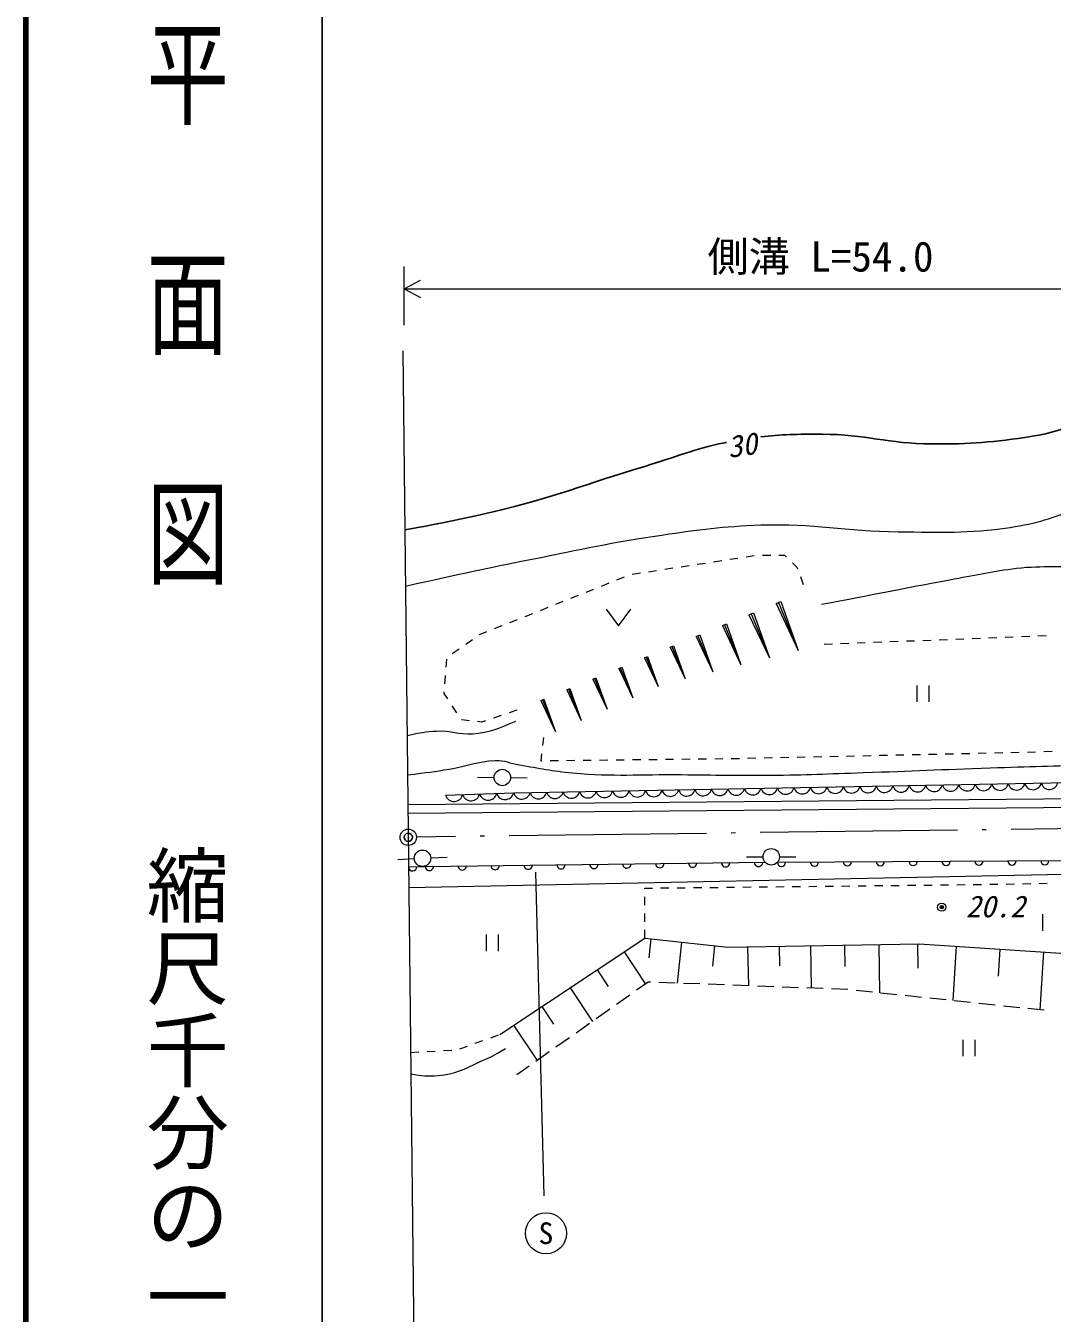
# Model space of a CAD drawing. Units: millimetres, scale not verified. Extents: x 40000 to 680000, y 20000 to 380000.
# Drawn here: x 40000 to 102370, y 262491 to 340762 of the extents above; entities that cross this region are included whole.
import ezdxf
from ezdxf.enums import TextEntityAlignment as Align

# ---------------------------------------------------------------- set-up
doc = ezdxf.new("R2010")
doc.units = ezdxf.units.MM
doc.header["$LTSCALE"] = 1000
doc.header["$PDMODE"] = 32
doc.header["$PDSIZE"] = 500
doc.linetypes.add('LONG_DASHED_DOTTED', pattern=[15.25, 12, -1.5, 0.25, -1.5])
for name, color, linetype, lineweight in [('M-BGD', 7, 'Continuous', 13), ('M-BMK', 2, 'Continuous', 13), ('M-STR-HTXT', 7, 'Continuous', 13), ('M-STR-STRC', 7, 'Continuous', 13), ('M-TTL', 2, 'Continuous', 140), ('M-TTL-BAND', 7, 'Continuous', 25)]:
    doc.layers.add(name, color=color, linetype=linetype, lineweight=lineweight)
doc.layers.add('M-OTRS', color=6, linetype='Continuous')
doc.styles.add('@ＭＳ ゴシック', font='')
doc.styles.add('ＭＳ ゴシック', font='')
doc.styles.get('@ＭＳ ゴシック').set_extended_font_data('@MS Gothic')
doc.styles.get('ＭＳ ゴシック').set_extended_font_data('MS Gothic')

msp = doc.modelspace()

# ---------------------------------------------------------------- linework, layer by layer
at = {"layer": 'M-BGD'}
for p, q in [((82781, 308324), (83275, 308399)), ((83770, 308474), (84264, 308549)), ((84762, 308570), (85262, 308570)), ((85762, 308570), (86099, 308570)), ((86099, 308570), (86218, 308458)), ((77838, 307572), (78332, 307647)), ((78827, 307723), (79321, 307798)), ((79815, 307873), (80310, 307948)), ((80804, 308023), (81298, 308098)), ((81792, 308173), (82287, 308249)), ((86582, 308116), (86859, 307855)), ((86859, 307855), (86900, 307742)), ((74986, 306701), (75450, 306886)), ((75915, 307071), (76380, 307256)), ((76849, 307422), (77344, 307497)), ((87071, 307273), (87242, 306803)), ((73128, 305962), (73592, 306147)), ((74057, 306332), (74521, 306517)), ((71269, 305222), (71734, 305407)), ((72199, 305592), (72663, 305777)), ((75266, 305286), (76016, 304286)), ((76016, 304286), (76766, 305286)), ((85587, 305636), (85879, 305757)), ((85587, 305636), (86938, 302774)), ((85733, 305696), (86938, 302774)), ((85879, 305757), (86938, 302774)), ((69411, 304482), (69876, 304667)), ((70340, 304852), (70805, 305037)), ((83945, 304959), (84213, 305070)), ((83945, 304959), (85182, 302337)), ((84079, 305014), (85182, 302337)), ((84213, 305070), (85182, 302337)), ((67554, 303741), (67560, 303746)), ((67560, 303746), (68018, 303928)), ((68482, 304113), (68947, 304298)), ((80732, 303635), (80952, 303725)), ((80952, 303725), (81747, 301484)), ((82327, 304292), (82570, 304393)), ((82327, 304292), (83452, 301908)), ((82449, 304342), (83452, 301908)), ((82570, 304393), (83452, 301908)), ((66736, 303165), (67145, 303453)), ((79161, 302987), (79357, 303068)), ((79161, 302987), (80068, 301066)), ((79259, 303028), (80068, 301066)), ((79357, 303068), (80068, 301066)), ((80732, 303635), (81747, 301484)), ((80842, 303680), (81747, 301484)), ((88512, 303165), (89011, 303184)), ((89511, 303204), (90011, 303223)), ((90510, 303242), (91010, 303262)), ((91509, 303281), (92009, 303301)), ((92509, 303320), (93008, 303339)), ((93508, 303359), (94008, 303378)), ((94507, 303397), (95007, 303417)), ((95506, 303436), (96006, 303456)), ((96506, 303475), (97005, 303494)), ((97505, 303514), (98005, 303533)), ((98504, 303553), (99004, 303572)), ((99503, 303591), (100003, 303611)), ((100503, 303630), (101002, 303650)), ((101502, 303669), (102002, 303688)), ((65545, 301760), (65586, 302258)), ((65919, 302589), (66328, 302877)), ((77603, 302345), (77783, 302419)), ((77603, 302345), (78433, 300586)), ((77693, 302382), (78433, 300586)), ((77783, 302419), (78433, 300586)), ((76031, 301697), (76214, 301773)), ((76031, 301697), (76878, 299902)), ((76123, 301735), (76878, 299902)), ((76214, 301773), (76878, 299902)), ((65464, 300763), (65505, 301261)), ((74456, 301048), (74643, 301125)), ((74456, 301048), (75319, 299218)), ((74549, 301086), (75319, 299218)), ((74643, 301125), (75319, 299218)), ((94147, 300651), (94147, 299651)), ((94897, 299651), (94897, 300651)), ((65416, 300172), (65423, 300265)), ((65641, 299833), (65416, 300172)), ((71294, 299744), (71488, 299824)), ((71391, 299784), (72191, 297843)), ((71488, 299824), (72191, 297843)), ((72877, 300397), (73067, 300475)), ((72877, 300397), (73757, 298531)), ((72972, 300436), (73757, 298531)), ((73067, 300475), (73757, 298531)), ((66196, 299001), (65919, 299417)), ((69838, 299144), (69364, 298986)), ((71294, 299744), (72191, 297843)), ((66488, 298563), (66473, 298585)), ((66959, 298511), (66488, 298563)), ((67694, 298429), (67456, 298456)), ((67941, 298512), (67694, 298429)), ((68890, 298828), (68415, 298670)), ((71427, 297002), (71487, 297498)), ((71313, 296062), (71366, 296506)), ((71365, 296062), (71313, 296062)), ((72365, 296074), (71865, 296068)), ((73365, 296085), (72865, 296080)), ((74365, 296097), (73865, 296091)), ((75365, 296109), (74865, 296103)), ((76365, 296120), (75865, 296114)), ((77365, 296132), (76865, 296126)), ((78365, 296143), (77865, 296137)), ((79365, 296155), (78865, 296149)), ((80365, 296166), (79865, 296160)), ((81365, 296178), (80865, 296172)), ((82365, 296189), (81865, 296184)), ((82928, 296196), (82865, 296195)), ((83365, 296205), (82928, 296196)), ((84364, 296227), (83864, 296216)), ((85364, 296249), (84864, 296238)), ((86364, 296270), (85864, 296259)), ((87364, 296292), (86864, 296281)), ((88363, 296313), (87864, 296303)), ((89363, 296335), (88863, 296324)), ((90363, 296357), (89863, 296346)), ((91363, 296378), (90863, 296367)), ((92362, 296400), (91863, 296389)), ((93362, 296422), (92862, 296411)), ((94362, 296443), (93862, 296432)), ((95362, 296465), (94862, 296454)), ((96362, 296486), (95862, 296476)), ((97361, 296508), (96861, 296497)), ((98361, 296530), (97861, 296519)), ((99361, 296551), (98861, 296541)), ((100361, 296573), (99861, 296562)), ((101360, 296595), (100861, 296584)), ((102360, 296633), (101860, 296612)), ((67457, 295079), (68457, 295067)), ((69457, 295055), (70457, 295043)), ((116916, 293887), (63221, 293392)), ((63225, 292892), (117257, 293380)), ((62608, 290085), (63607, 290130)), ((63261, 289622), (64273, 289652)), ((64273, 289652), (84928, 289904)), ((64606, 290176), (65605, 290221)), ((83798, 290239), (84798, 290239)), ((85672, 289908), (103133, 290009)), ((85798, 290239), (86798, 290239)), ((63274, 288369), (103076, 289187)), ((77611, 288333), (78074, 288338)), ((77611, 288296), (77611, 288333)), ((78574, 288344), (79074, 288349)), ((79574, 288355), (80074, 288360)), ((80574, 288366), (81073, 288371)), ((81573, 288377), (82073, 288382)), ((82573, 288388), (83073, 288393)), ((83573, 288399), (84073, 288404)), ((84573, 288410), (85073, 288415)), ((85573, 288420), (86073, 288426)), ((86573, 288431), (87073, 288437)), ((87573, 288442), (88073, 288448)), ((88573, 288453), (89073, 288459)), ((89573, 288464), (90073, 288470)), ((90573, 288475), (91073, 288481)), ((91573, 288486), (92073, 288492)), ((92573, 288497), (93073, 288503)), ((93573, 288508), (94073, 288513)), ((94573, 288519), (95073, 288524)), ((95573, 288530), (96073, 288535)), ((96573, 288541), (97073, 288546)), ((97572, 288552), (98027, 288557)), ((98027, 288557), (98072, 288558)), ((98572, 288566), (99072, 288575)), ((99572, 288584), (100072, 288593)), ((100572, 288602), (101072, 288611)), ((101572, 288619), (102072, 288628)), ((77611, 287296), (77611, 287796)), ((77611, 286296), (77611, 286796)), ((101771, 286743), (101771, 285743)), ((77611, 285296), (77611, 285796)), ((67980, 285507), (67980, 284507)), ((68730, 284507), (68730, 285507)), ((68811, 279443), (77611, 285296)), ((77611, 285296), (82662, 284751)), ((77980, 285256), (77854, 284088)), ((79849, 285054), (79579, 282550)), ((82662, 284751), (94286, 284956)), ((91825, 284913), (91878, 281963)), ((94186, 284955), (94212, 283479)), ((94286, 284956), (104185, 284299)), ((76354, 284460), (77656, 282503)), ((81853, 284838), (81718, 283586)), ((83864, 284772), (83906, 282389)), ((85770, 284806), (85791, 283614)), ((87677, 284840), (87723, 282247)), ((89751, 284876), (89774, 283580)), ((96541, 284807), (96322, 281494)), ((99192, 284631), (99082, 282974)), ((101842, 284455), (101608, 280936)), ((74715, 283370), (75396, 282345)), ((77815, 282615), (77117, 282122)), ((77960, 282610), (77815, 282615)), ((79459, 282560), (78460, 282594)), ((73076, 282280), (74438, 280231)), ((76708, 281834), (75892, 281257)), ((80959, 282510), (79959, 282544)), ((82458, 282460), (81458, 282494)), ((83957, 282403), (82957, 282442)), ((85455, 282343), (84456, 282383)), ((86954, 282283), (85955, 282323)), ((88453, 282224), (87454, 282264)), ((89952, 282164), (88953, 282204)), ((91444, 282008), (90449, 282113)), ((92935, 281851), (91941, 281956)), ((94427, 281694), (93433, 281799)), ((71360, 281138), (72073, 280066)), ((95919, 281536), (94924, 281641)), ((97411, 281379), (96416, 281484)), ((98902, 281222), (97908, 281327)), ((100394, 281065), (99400, 281169)), ((101886, 280907), (100891, 281012)), ((75483, 280968), (74666, 280392)), ((69644, 279997), (71070, 277852)), ((74258, 280103), (73441, 279526)), ((66369, 278559), (66839, 278729)), ((67309, 278900), (67779, 279070)), ((68249, 279240), (68720, 279410)), ((73033, 279238), (72216, 278661)), ((96929, 279119), (96929, 278119)), ((97679, 278119), (97679, 279119)), ((63383, 278347), (63882, 278375)), ((64381, 278403), (64880, 278430)), ((65380, 278458), (65879, 278486)), ((71807, 278373), (70990, 277796)), ((70582, 277507), (69847, 276988))]:
    msp.add_line(p, q, dxfattribs=at)
msp.add_lwpolyline([(65511, 293983), (69647, 294136), (119734, 295056), (179854, 295285), (179854, 298196)], dxfattribs=at)
for centre, radius in [((68957, 295061), 500), ((64106, 290153), 500), ((85298, 290239), 500), ((95657, 287178), 100), ((95657, 287178), 80), ((95657, 287178), 60), ((95657, 287178), 40), ((95657, 287178), 20), ((95657, 287178), 20)]:
    msp.add_circle(centre, radius, dxfattribs=at)
for centre, radius, start, end in [((78160, 294406), 514, 193.83836, 348.264), ((79161, 294425), 514, 193.83836, 348.264), ((80163, 294443), 514, 193.83836, 348.264), ((81165, 294462), 514, 193.83836, 348.264), ((82167, 294480), 514, 193.83836, 348.264), ((83168, 294498), 514, 193.83836, 348.264), ((84170, 294517), 514, 193.83836, 348.264), ((85172, 294535), 514, 193.83836, 348.264), ((86174, 294553), 514, 193.83836, 348.264), ((87175, 294572), 514, 193.83836, 348.264), ((88177, 294590), 514, 193.83836, 348.264), ((89179, 294609), 514, 193.83836, 348.264), ((90181, 294627), 514, 193.83836, 348.264), ((91182, 294645), 514, 193.83836, 348.264), ((92184, 294664), 514, 193.83836, 348.264), ((93186, 294682), 514, 193.83836, 348.264), ((94188, 294700), 514, 193.83836, 348.264), ((95189, 294719), 514, 193.83836, 348.264), ((96191, 294737), 514, 193.83836, 348.264), ((97193, 294756), 514, 193.83836, 348.264), ((98195, 294774), 514, 193.83836, 348.264), ((99196, 294792), 514, 193.83836, 348.264), ((100198, 294811), 514, 193.83836, 348.264), ((101200, 294829), 514, 193.83836, 348.264), ((102201, 294848), 514, 193.83836, 348.264), ((66023, 294137), 534, 196.69645, 347.54574), ((67057, 294175), 534, 196.69645, 347.54574), ((68091, 294213), 534, 196.69645, 347.54574), ((69125, 294252), 534, 196.69645, 347.54574), ((70146, 294259), 514, 193.83836, 348.264), ((71147, 294278), 514, 193.83836, 348.264), ((72149, 294296), 514, 193.83836, 348.264), ((73151, 294314), 514, 193.83836, 348.264), ((74153, 294333), 514, 193.83836, 348.264), ((75154, 294351), 514, 193.83836, 348.264), ((76156, 294370), 514, 193.83836, 348.264), ((77158, 294388), 514, 193.83836, 348.264), ((63511, 289629), 250, 181.72658, 1.72658), ((64523, 289655), 250, 180.69758, 0.69758), ((66523, 289680), 250, 180.69758, 0.69758), ((68523, 289704), 250, 180.69758, 0.69758), ((70522, 289728), 250, 180.69758, 0.69758), ((72522, 289753), 250, 180.69758, 0.69758), ((74522, 289777), 250, 180.69758, 0.69758), ((76522, 289801), 250, 180.69758, 0.69758), ((78522, 289826), 250, 180.69758, 0.69758), ((80522, 289850), 250, 180.69758, 0.69758), ((82522, 289874), 250, 180.69758, 0.69758), ((84521, 289899), 250, 180.69758, 0.69758), ((85922, 289909), 250, 180.33176, 0.33176), ((87922, 289921), 250, 180.33176, 0.33176), ((89922, 289933), 250, 180.33176, 0.33176), ((91922, 289944), 250, 180.33176, 0.33176), ((93922, 289956), 250, 180.33176, 0.33176), ((95922, 289967), 250, 180.33176, 0.33176), ((97922, 289979), 250, 180.33176, 0.33176), ((99922, 289990), 250, 180.33176, 0.33176), ((101922, 290002), 250, 180.33176, 0.33176)]:
    msp.add_arc(centre, radius, start, end, dxfattribs=at)
at = {"layer": 'M-BGD', "lineweight": 25}
for points, knots in [([(84666, 315771), (85844, 315910), (86921, 315935), (88406, 315930), (91006, 315923), (92436, 315350), (95036, 315339), (97430, 315329), (98782, 315433), (101147, 315805), (103450, 316167), (104600, 316963), (106863, 317525), (107615, 317712), (108042, 317861), (108817, 317866), (110567, 317875), (111431, 317050), (113153, 316737), (114953, 316409), (115638, 316380), (117812, 316271)], [0, 0, 0, 0, 1, 1, 1, 2, 2, 2, 3, 3, 3, 4, 4, 4, 5, 5, 5, 6, 6, 6, 7, 7, 7, 7]), ([(63039, 310126), (65598, 310569), (66323, 310733), (68407, 311217), (72066, 312067), (74019, 312905), (77618, 313977), (79514, 314542), (80536, 315017), (82474, 315411), (82511, 315418), (82548, 315425), (82584, 315433)], [0, 0, 0, 0, 1, 1, 1, 2, 2, 2, 3, 3, 3, 4, 4, 4, 4])]:
    msp.add_open_spline(points, degree=3, knots=knots, dxfattribs=at)
at = {"layer": 'M-BGD'}
for points, knots in [([(211944, 313896), (211294, 314642), (211115, 314965), (210404, 315428), (210349, 315464), (210293, 315542), (210261, 315518), (210138, 315425), (210279, 315119), (210225, 314873), (210126, 314426), (210096, 314148), (209849, 313762), (209645, 313444), (209399, 313304), (209024, 313260), (208381, 313185), (208029, 313436), (207394, 313565), (205372, 313976), (204294, 314596), (202233, 314694), (200728, 314765), (199874, 314726), (198380, 314532), (196542, 314295), (195576, 313791), (193739, 313547), (191535, 313254), (190281, 313218), (188058, 313206), (186027, 313196), (184885, 313243), (182861, 313421), (181652, 313528), (180955, 313513), (179779, 313816), (178779, 314073), (178261, 314356), (177306, 314747), (176098, 315243), (175540, 315829), (174278, 316163), (173751, 316302), (173442, 316384), (172898, 316360), (172007, 316321), (171530, 316095), (170676, 315841), (168626, 315230), (167492, 314818), (165533, 313959), (164265, 313403), (163590, 313015), (162325, 312454), (159005, 310981), (156981, 310555), (153652, 309103), (152903, 308776), (152408, 308713), (151753, 308225), (150798, 307515), (150355, 307003), (149495, 306182), (148868, 305584), (148635, 305108), (147918, 304623), (146871, 303916), (146168, 303686), (144961, 303315), (143158, 302761), (142103, 302573), (140230, 302347), (138396, 302125), (137338, 302148), (135499, 302329), (133271, 302549), (132144, 303311), (129962, 303816), (129189, 303995), (128764, 304173), (127973, 304229), (126674, 304320), (125941, 304183), (124640, 304121), (122888, 304038), (121913, 303859), (120160, 303834), (118878, 303816), (118125, 303636), (116881, 303942), (116055, 304145), (115592, 304302), (114838, 304694), (114529, 304855), (114312, 305282), (114103, 305196), (113821, 305081), (113924, 304481), (113906, 304014), (113857, 302741), (114188, 302043), (114228, 300770), (114263, 299670), (114438, 298999), (114085, 297957), (113856, 297282), (113647, 296823), (113028, 296469), (112240, 296020), (111637, 296198), (110734, 296111), (108446, 295889), (107153, 295911), (104856, 295824), (102414, 295732), (101045, 295711), (98602, 295627), (95592, 295523), (93907, 295440), (90897, 295340), (88692, 295267), (87458, 295202), (85252, 295179), (83138, 295157), (81954, 295193), (79840, 295215), (77257, 295242), (75800, 295088), (73228, 295322), (71959, 295438), (71259, 295597), (70002, 295806), (69427, 295902), (69116, 296100), (68533, 296075), (67430, 296028), (66845, 295732), (65755, 295555), (64761, 295394), (64431, 295351), (63201, 295195)], [0, 0, 0, 0, 1, 1, 1, 2, 2, 2, 3, 3, 3, 4, 4, 4, 5, 5, 5, 6, 6, 6, 7, 7, 7, 8, 8, 8, 9, 9, 9, 10, 10, 10, 11, 11, 11, 12, 12, 12, 13, 13, 13, 14, 14, 14, 15, 15, 15, 16, 16, 16, 17, 17, 17, 18, 18, 18, 19, 19, 19, 20, 20, 20, 21, 21, 21, 22, 22, 22, 23, 23, 23, 24, 24, 24, 25, 25, 25, 26, 26, 26, 27, 27, 27, 28, 28, 28, 29, 29, 29, 30, 30, 30, 31, 31, 31, 32, 32, 32, 33, 33, 33, 34, 34, 34, 35, 35, 35, 36, 36, 36, 37, 37, 37, 38, 38, 38, 39, 39, 39, 40, 40, 40, 41, 41, 41, 42, 42, 42, 43, 43, 43, 44, 44, 44, 45, 45, 45, 46, 46, 46, 47, 47, 47, 47]), ([(63076, 306698), (66783, 307519), (67748, 307731), (70755, 308332), (73827, 308946), (75541, 309343), (78640, 309802), (80978, 310148), (82299, 310323), (84661, 310411), (87924, 310532), (89746, 310020), (93011, 309999), (95673, 309981), (97187, 309880), (99821, 310268), (101465, 310509), (102366, 310828), (103907, 311450), (105203, 311973), (105813, 312509), (107025, 313206), (108283, 313931), (108843, 314665), (110232, 315088), (111459, 315462), (112233, 315331), (113512, 315231), (114878, 315125), (115627, 314911), (116970, 314640), (119716, 314086), (121225, 313641), (123959, 313027), (126776, 312394), (128315, 311800), (131181, 311450), (132683, 311267), (133551, 311049), (135051, 311253), (137421, 311576), (138813, 311738), (141001, 312705), (142454, 313347), (143036, 313665), (144549, 314694)], [0, 0, 0, 0, 1, 1, 1, 2, 2, 2, 3, 3, 3, 4, 4, 4, 5, 5, 5, 6, 6, 6, 7, 7, 7, 8, 8, 8, 9, 9, 9, 10, 10, 10, 11, 11, 11, 12, 12, 12, 13, 13, 13, 14, 14, 14, 15, 15, 15, 15]), ([(151340, 313368), (150011, 312564), (149490, 312268), (148545, 311289), (147685, 310399), (147483, 309670), (146681, 308726), (145851, 307750), (145418, 307126), (144352, 306415), (143366, 305757), (142668, 305617), (141520, 305322), (140165, 304973), (139370, 304892), (137972, 304820), (136341, 304735), (135384, 304652), (133797, 305035), (132798, 305276), (132187, 305470), (131414, 306146), (130669, 306797), (130556, 307460), (129801, 308099), (129349, 308482), (129065, 308673), (128528, 308924), (127411, 309445), (126690, 309490), (125518, 309873), (123770, 310446), (122848, 310963), (121056, 311379), (119667, 311701), (118872, 311819), (117454, 311970), (115597, 312167), (114551, 312221), (112687, 312328), (112002, 312368), (111586, 312606), (110931, 312400), (110407, 312235), (110228, 311881), (109910, 311432), (109486, 310835), (109515, 310341), (109085, 309748), (108685, 309194), (108328, 308955), (107706, 308673), (106562, 308155), (105815, 308129), (104570, 307974), (102873, 307762), (101895, 307964), (100197, 307759), (98710, 307579), (97890, 307383), (96416, 307114), (94397, 306745), (93271, 306514), (91255, 306128), (90121, 305911), (89767, 305843), (88352, 305573)], [0, 0, 0, 0, 1, 1, 1, 2, 2, 2, 3, 3, 3, 4, 4, 4, 5, 5, 5, 6, 6, 6, 7, 7, 7, 8, 8, 8, 9, 9, 9, 10, 10, 10, 11, 11, 11, 12, 12, 12, 13, 13, 13, 14, 14, 14, 15, 15, 15, 16, 16, 16, 17, 17, 17, 18, 18, 18, 19, 19, 19, 20, 20, 20, 21, 21, 21, 22, 22, 22, 22]), ([(63174, 297616), (63989, 297796), (64271, 297847), (64985, 297885), (65833, 297930), (66306, 297664), (67153, 297724), (68214, 297799), (68663, 298020), (69769, 298476)], [0, 0, 0, 0, 1, 1, 1, 2, 2, 2, 3, 3, 3, 3]), ([(63397, 277047), (64114, 276918), (64411, 276904), (65060, 276946), (66093, 277013), (66635, 277344), (67579, 277768), (68212, 278052), (68446, 278170), (69156, 278589)], [0, 0, 0, 0, 1, 1, 1, 2, 2, 2, 3, 3, 3, 3])]:
    msp.add_open_spline(points, degree=3, knots=knots, dxfattribs=at)
msp.add_point((95657, 287178), dxfattribs=at)
at = {"layer": 'M-BMK', "linetype": 'LONG_DASHED_DOTTED'}
msp.add_line((386341, 295654), (63741, 291434), dxfattribs=at)
at = {"layer": 'M-BMK'}
msp.add_circle((63241, 291428), 500, dxfattribs=at)
at = {"layer": 'M-OTRS'}
msp.add_point((63241, 291428), dxfattribs=at)
at = {"layer": 'M-STR-HTXT'}
for p, q in [((62986, 322562), (62986, 326131)), ((62986, 324767), (63986, 325287)), ((62986, 324767), (116897, 324767)), ((62986, 324767), (63986, 324247)), ((62921, 321006), (63575, 260602)), ((70977, 289308), (71482, 269628))]:
    msp.add_line(p, q, dxfattribs=at)
at = {"layer": 'M-STR-STRC'}
msp.add_circle((71608, 267353), 1250, dxfattribs=at)
at = {"layer": 'M-TTL'}
msp.add_line((40000, 380000), (40000, 20000), dxfattribs=at)
at = {"layer": 'M-TTL-BAND'}
msp.add_line((58000, 370000), (58000, 20000), dxfattribs=at)

# ---------------------------------------------------------------- texts
at = {"layer": 'M-BGD', "style": 'ＭＳ ゴシック', "oblique": 15}
msp.add_text('30', height=1320, rotation=8.489, dxfattribs=at).set_placement((83519, 315265), align=Align.MIDDLE_CENTER)
msp.add_text('20.2', height=1320, dxfattribs=at).set_placement((98916, 287223), align=Align.MIDDLE_CENTER)
at = {"layer": 'M-STR-HTXT', "style": 'ＭＳ ゴシック'}
msp.add_text('側溝 L=54.0', height=1833, dxfattribs=at).set_placement((88290, 325267), align=Align.BOTTOM_CENTER)
at = {"layer": 'M-STR-STRC', "style": 'ＭＳ ゴシック'}
msp.add_text('S', height=1320, dxfattribs=at).set_placement((71608, 267353), align=Align.MIDDLE_CENTER)
at = {"layer": 'M-TTL-BAND', "style": '@ＭＳ ゴシック', "width": 1.4}
msp.add_text('平  面  図', height=3666, rotation=270, dxfattribs=at).set_placement((49777, 306475), align=Align.MIDDLE_RIGHT)
at = {"layer": 'M-TTL-BAND', "style": '@ＭＳ ゴシック'}
msp.add_text('縮尺千分の一', height=3666, rotation=270, dxfattribs=at).set_placement((49777, 261030), align=Align.MIDDLE_RIGHT)

doc.saveas('drawing.dxf')
